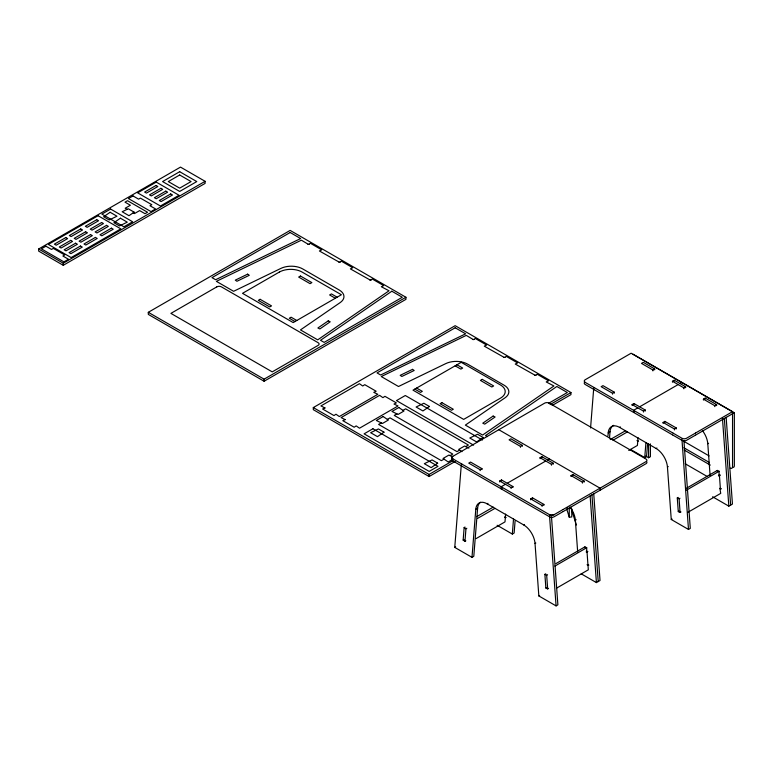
<?xml version="1.0" encoding="UTF-8"?>
<svg xmlns="http://www.w3.org/2000/svg" width="773" height="773" viewBox="0 0 773 773"><rect width="100%" height="100%" fill="white"/><g stroke="black" fill="none" stroke-linecap="round" stroke-linejoin="round"><path stroke-width="1.16" d="M571.778 508.808L571.778 516.944L569.257 517.205L569.257 507.9M645.658 456.051L648.595 457.742L648.595 443.799M650.412 443.915L650.412 456.698L648.595 457.742M309.094 244.336L307.973 244.336M340.072 262.221L338.951 262.25M371.04 280.097L369.929 280.126M473.984 339.54L472.873 339.569M504.962 357.416L503.841 357.416M535.931 375.301L534.81 375.33M480.477 502.247A16.117 9.305 60 0 0 477.608 508.238L473.791 556.299L471.984 557.343L454.756 547.39L461.307 464.641M465.839 540.82L464.959 541.332L463.162 540.105L464.148 527.572L465.037 527.06M464.959 541.332L465.955 528.8L466.834 528.288M471.984 557.343L475.791 509.281L477.608 508.238M476.1 538.578L505.001 521.891L505.61 514.103M497.126 525.273L512.325 534.056L513.514 519.031M515.089 520.992L514.132 533.012L512.325 534.056M590.572 427.962L593.722 388.191M607.965 435.837L608.206 432.841L610.013 431.788A16.117 9.305 60 0 1 613.665 425.343M609.539 437.798L610.013 431.788M628.739 450.456L637.406 445.441L638.025 437.663M630.546 449.413L644.74 457.606L645.928 442.591M647.503 444.543L646.547 456.563L644.74 457.606M308.041 244.162L301.383 240.181L216.382 281.353L233.62 291.305L280.947 268.376A16.117 9.305 0 0 1 302.707 268.927L339.241 290.02A16.117 9.305 0 0 1 340.188 302.581L300.475 329.907L317.703 339.859L389.032 290.783L381.331 286.735L383.688 285.604L372.286 279.024L370.982 279.923M339.009 262.037L319.394 250.974L321.742 249.843L310.35 243.263L309.036 244.162M369.977 279.923L350.382 268.888L352.71 267.729L341.318 261.148L340.004 262.037M472.931 339.357L466.274 335.376L381.273 376.557L398.501 386.5L445.837 363.571A16.117 9.305 0 0 1 467.597 364.122L504.131 385.215A16.117 9.305 0 0 1 505.078 397.776L465.365 425.102L482.594 435.054L553.922 385.978L546.221 381.939L548.579 380.799L537.177 374.219L535.873 375.118M503.899 357.242L484.275 346.149L486.632 345.038L475.24 338.458L473.926 339.357M534.868 375.118L515.253 364.054L517.601 362.924L506.209 356.343L504.895 357.242M721.267 488.681L720.03 489.309L720.726 493.367L687.98 512.277M556.009 563.546L584.91 546.869L586.717 547.728L586.707 552.386L587.857 551.449M686.501 488.217L717.325 470.419L719.122 471.279L719.074 475.868L720.272 474.999M586.263 552.028C587.364 553.304 588.069 550.849 586.292 551.159M718.455 475.472C719.248 476.912 720.707 474.922 719.045 474.873M38.65 249.003L180.505 167.103L205.106 181.317L205.106 183.404L63.26 265.303L38.65 251.09L38.65 249.003L63.26 263.216L205.106 181.317M148.3 312.311L290.146 230.412L405.941 297.267L405.941 299.354L264.095 381.253L148.3 314.398L148.3 312.311L264.095 379.166L405.941 297.267M455.181 461.462L429.102 476.526L313.307 409.671L313.307 407.574L455.162 325.684L570.957 392.539L570.957 394.626L552.183 405.467M381.302 422.889L378.615 424.435L441.373 460.66L444.05 459.114M387.341 419.401L390.017 417.855L452.775 454.08L450.099 455.626M396.936 413.855L394.249 415.41L457.007 451.635L459.684 450.089M402.975 410.376L405.651 408.83L468.409 445.055L465.733 446.601M548.559 403.351L567.314 392.52L556.86 386.481L485.531 435.557L487.338 436.6M452.118 459.722L448.214 461.983L443.074 458.447L448.929 455.065L452.36 456.727M313.307 407.574L429.102 474.429L453.094 460.582M550.096 404.579L570.957 392.539M481.956 468.66L470.554 462.08L468.747 463.124L480.139 469.704L481.956 468.66L481.956 469.578M522.297 445.374L510.895 438.793L509.088 439.837L520.48 446.417L522.297 445.374L522.297 446.292M614.361 392.22L602.969 385.64L601.152 386.684L612.554 393.264L614.361 392.22L614.361 393.128M654.702 368.924L643.31 362.344L641.493 363.387L652.895 369.967L654.702 368.924L654.702 369.842M499.716 481.927L499.716 481.009L501.522 479.965L512.924 486.546L512.924 487.454M540.056 458.631L540.056 457.722L541.863 456.669L553.265 463.249L553.265 464.167M632.13 405.477L632.13 404.559L633.937 403.516L645.329 410.096L645.329 411.014M672.471 382.181L672.471 381.273L674.278 380.229L685.67 386.809L685.67 387.717M505.416 484.294L501.155 486.758L501.155 488.845L502.228 488.227M507.223 483.251L545.757 461.008M547.564 459.964L549.371 458.92M637.822 407.854L633.57 410.308L633.57 412.396L634.633 411.787M639.638 406.811L678.163 384.558M679.979 383.514L681.786 382.471M499.716 481.009L511.117 487.589L512.924 486.546M540.056 457.722L551.458 464.302L553.265 463.249M632.13 404.559L643.523 411.139L645.329 410.096M672.471 381.273L683.863 387.853L685.67 386.809M475.791 509.281A16.117 9.305 60 0 1 487.145 503.822L487.937 503.368M608.206 432.841A16.117 9.305 60 0 1 619.56 427.382L620.352 426.918M476.864 516.557L493.242 507.107M610.235 439.557L625.647 430.658M477.704 518.335L495.039 508.325M612.999 440.224L627.454 431.875M530.684 499.802L530.684 498.894L532.5 497.841L543.892 504.421L543.892 505.339M571.025 476.516L571.025 475.598L572.841 474.554L584.233 481.135L584.233 482.052M663.099 423.353L663.099 422.445L664.906 421.401L676.307 427.981L676.307 428.889M703.44 400.066L703.44 399.148L705.247 398.105L716.648 404.685L716.648 405.603M463.162 540.105L464.042 539.602M506.141 517.552L504.914 517.272M638.556 441.112L636.962 440.62M454.756 547.39L455.655 546.869M530.684 498.894L542.086 505.474L543.892 504.421M571.025 475.598L582.427 482.178L584.233 481.135M663.099 422.445L674.491 429.025L676.307 427.981M703.44 399.148L714.832 405.728L716.648 404.685M487.145 503.822L523.679 524.915L524.471 524.461M619.56 427.382L656.093 448.475L656.886 448.011M540.549 509.494L549.651 514.75L551.825 515.233L553.99 514.75L563.092 509.494M563.217 509.426L645.967 461.645A3.227 1.865 0 0 0 645.967 459.017L549.207 403.148A3.227 1.865 0 0 0 544.646 403.148L452.079 456.795L452.476 458.621L461.771 464.013M695.507 433.054L686.511 438.243A3.227 1.865 0 0 1 681.95 438.243L672.964 433.054M695.632 432.977L732.446 411.719L732.446 413.806M563.092 511.591L554.096 516.779A3.227 1.865 0 0 1 549.545 516.779L540.549 511.591M563.217 511.513L645.967 463.732A3.227 1.865 0 0 0 646.653 461.684M695.507 435.141L686.511 440.33A3.227 1.865 0 0 1 681.95 440.33L672.964 435.141M695.632 435.064L734.35 412.714L734.35 465.752A3.227 1.865 60 0 1 732.485 467.269M551.497 516.866L557.884 604.844L556.077 605.897L538.839 595.944L535.032 543.487L535.824 543.033M577.673 551.893L575.373 520.2L576.165 519.736M683.912 440.417L690.299 528.403L688.492 529.447L671.254 519.495L667.447 467.037L668.239 466.583M710.087 475.443L707.788 443.75L708.58 443.296M554.927 566.078L586.717 547.728M686.376 490.188L719.122 471.279M548.559 588.398L547.67 588.9L545.873 588.04L544.878 574.358L545.757 573.846M680.965 511.948L680.085 512.46L678.279 511.6L677.283 497.918L678.172 497.406M544.878 574.358L546.675 575.218L547.564 574.706M677.283 497.918L679.09 498.769L679.969 498.266M545.873 588.04L546.753 587.538M678.279 511.6L679.167 511.088M588.852 565.131L587.055 564.734M538.839 595.944L539.631 595.49M671.254 519.495L672.046 519.041M556.531 588.166L588.321 569.817L587.055 552.405M581.209 573.827L596.418 582.6L600.032 580.513L593.732 493.705M712.609 496.788L728.833 506.151L732.446 504.064L726.147 417.256M505.407 517.572L504.547 517.069M554.096 514.692L551.825 515.233L549.545 514.692M719.605 488.314L720.822 488.932L720.03 488.555M468.892 448.137L464.563 446.04L458.708 449.422L461.964 451.654M633.029 354.218L734.35 412.714M732.446 411.719L631.126 353.222L585.19 379.746A3.227 1.865 0 0 0 585.19 382.374L594.186 387.563M594.311 387.64L672.839 432.977M594.186 389.66L585.19 384.461A3.227 1.865 0 0 1 584.794 382.113M594.311 389.727L672.839 435.064M683.892 441.344L709.092 455.896M683.873 447.76L708.976 462.254M684.163 450.012L710.31 465.104M685.207 463.771L707.169 476.458M456.969 364.779L462.66 368.064L460.853 369.108L455.152 365.822M337.134 297.199L331.443 293.914L329.627 294.957L335.327 298.243M127.12 209.348L125.197 208.237L130.386 205.251L125.013 202.149L127.526 200.7L147.517 212.246L145.015 213.696L139.642 210.594L134.463 213.59L133.159 212.836M498.711 429.672L600.032 488.169L600.032 490.256M416.628 388.065L422.319 391.36L420.512 392.404L414.811 389.109M296.793 320.486L291.102 317.201L289.286 318.244L294.986 321.539M482.42 440.04L405.294 395.515L396.472 400.607L473.598 445.132M461.896 464.09L540.424 509.426M461.771 466.1L452.775 460.911A3.227 1.865 0 0 1 452.572 458.408M461.896 466.177L540.424 511.513M464.148 527.572L465.955 528.8M571.034 507.822L576.349 525.022M569.257 517.205L567.063 510.112L567.063 507.706M724.34 418.299L730.64 505.107M722.446 418.174L728.833 506.151M719.47 475.955L720.388 488.691M717.325 470.419L717.392 471.346M681.931 439.122L688.492 529.447M679.09 498.769L680.085 512.46M591.925 494.749L598.225 581.557M590.118 495.793L596.418 582.6M584.91 546.869L584.977 547.796M549.516 515.562L556.077 605.897M546.675 575.218L547.67 588.9M732.543 413.758L732.543 466.795A3.227 1.865 60 0 1 730.263 468.109M714.832 405.728L714.832 406.646M705.247 398.105L705.247 399.023M683.863 387.853L683.863 388.761M674.491 429.025L674.491 429.933M674.278 380.229L674.278 381.137M664.906 421.401L664.906 422.309M652.895 369.967L652.895 370.885M643.523 411.139L643.523 412.057M633.937 403.516L633.937 404.434M612.554 393.264L612.554 394.172M582.427 482.178L582.427 483.096M572.841 474.554L572.841 475.472M551.458 464.302L551.458 465.211M542.086 505.474L542.086 506.383M541.863 456.669L541.863 457.587M532.5 497.841L532.5 498.759M520.48 446.417L520.48 447.335M511.117 487.589L511.117 488.507M501.522 479.965L501.522 480.874M480.139 469.704L480.139 470.622M429.102 474.429L429.102 476.526M264.095 379.166L264.095 381.253M63.26 263.216L63.26 265.303M702.367 430.532A16.117 9.305 60 0 1 707.788 443.75M656.093 448.475A16.117 9.305 60 0 1 667.447 467.037M523.679 524.915A16.117 9.305 60 0 1 535.032 543.487M569.962 506.982A16.117 9.305 60 0 1 575.373 520.2M451.847 457.326L452.775 458.824A3.227 1.865 0 0 1 452.775 456.186L451.867 457.239M324.969 407.951L322.602 408.994L333.994 415.574L335.975 414.222L339.308 416.55L377.842 394.307L373.784 392.355L376.151 391.244L364.75 384.664L362.721 386.007L359.435 383.688L320.911 405.931L324.969 407.951M345.164 419.613L342.797 420.657L354.189 427.237L356.169 425.884L359.503 428.213L398.037 405.97L393.998 404.047L396.346 402.897L384.944 396.317L382.915 397.66L379.63 395.341L341.106 417.594L345.164 419.613M328.245 320.863L317.887 327.994L319.848 328.94L330.206 321.81L328.245 320.863M493.135 416.058L482.777 423.189L484.739 424.135L495.097 417.005L493.135 416.058M110.124 212.266L103.611 216.749L109.206 219.976L116.965 216.218L110.124 212.266M120.424 218.208L113.911 222.692L119.506 225.919L127.265 222.16L120.424 218.208M134.135 212.16L128.994 215.696L122.163 211.744L128.279 208.778L134.135 212.16M391.843 291.218L320.524 340.294L324.138 342.381L402.308 297.257L391.843 291.218M383.988 432.165L377.475 436.648L370.634 432.696L378.393 428.938L383.988 432.165M429.45 406.482L422.937 410.965L416.096 407.013L423.855 403.255L429.45 406.482M437.663 463.162L431.16 467.636L424.319 463.694L432.078 459.935L437.663 463.162M483.135 437.479L476.622 441.953L469.781 438.011L477.54 434.252L483.135 437.479M98.055 215.715L48.341 244.413L71.135 257.573L120.839 228.866L98.055 215.715M156.243 182.109L137.642 192.854L160.426 206.014L179.036 195.269L156.243 182.109M45.916 246.21L41.355 248.838L63.917 261.873L68.478 259.235L62.893 256.018L64.7 254.964L53.308 248.384L51.501 249.437L45.916 246.21M133.004 195.927L128.444 198.564L151.006 211.589L155.566 208.961L149.981 205.734L151.798 204.69L140.396 198.11L138.589 199.154L133.004 195.927M110.607 209.058L101.881 214.092L123.912 226.808L132.637 221.774L110.607 209.058M179.684 171.703L162.581 181.568L179.684 191.443L196.777 181.568L179.684 171.703M65.802 237.562L54.4 244.142L56.216 245.196L67.609 238.615L65.802 237.562M80.74 228.943L69.338 235.523L71.145 236.567L82.547 229.987L80.74 228.943M96.741 219.706L85.339 226.286L87.146 227.33L98.548 220.749L96.741 219.706M156.02 185.481L144.628 192.062L146.435 193.105L157.837 186.525L156.02 185.481M179.684 174.988L168.282 181.568L179.684 188.148L191.076 181.568L179.684 174.988M70.691 240.393L59.289 246.974L61.106 248.017L72.498 241.437L70.691 240.393M85.629 231.765L74.227 238.345L76.034 239.388L87.436 232.808L85.629 231.765M101.63 222.527L90.228 229.108L92.035 230.151L103.437 223.571L101.63 222.527M160.91 188.303L149.518 194.883L151.324 195.927L162.726 189.346L160.91 188.303M75.58 243.215L64.178 249.795L65.995 250.839L77.387 244.258L75.58 243.215M90.518 234.586L79.117 241.166L80.923 242.21L92.325 235.63L90.518 234.586M106.519 225.349L95.118 231.929L96.925 232.973L108.326 226.392L106.519 225.349M165.799 191.124L154.407 197.704L156.214 198.748L167.615 192.168L165.799 191.124M80.469 246.036L69.068 252.616L70.884 253.66L82.276 247.08L80.469 246.036M95.408 237.417L84.006 243.997L85.813 245.041L97.214 238.461L95.408 237.417M111.409 228.17L100.007 234.75L101.814 235.794L113.216 229.214L111.409 228.17M170.688 193.946L159.296 200.526L161.103 201.569L172.505 194.989L170.688 193.946M290.165 232.509L212.005 277.642L215.628 279.729L300.629 238.548L290.165 232.509M216.846 286.86L170.91 313.384L272.231 371.881L318.167 345.367A3.227 1.865 0 0 0 318.167 342.729L221.407 286.86A3.227 1.865 0 0 0 216.846 286.86M279.333 272.077L242.519 293.334L293.18 322.583L341.395 294.745L302.127 272.077A16.117 9.305 0 0 0 279.333 272.077M260.124 299.315L258.317 300.368L269.719 306.949L271.526 305.895L260.124 299.315M300.465 276.029L298.658 277.072L310.06 283.652L311.867 282.609L300.465 276.029M455.181 327.781L377.021 372.905L380.635 375.002L465.636 333.82L455.181 327.781M461.22 362.315L413.004 390.152L463.665 419.401L500.489 398.143A16.117 9.305 0 0 0 500.489 384.983L461.22 362.315M383.176 416.531L376.335 420.483L382.461 423.449L388.317 420.068L383.176 416.531M398.81 407.506L391.979 411.458L398.095 414.425L403.95 411.043L398.81 407.506M372.915 428.754L364.093 433.846L429.17 471.414L437.991 466.322L372.915 428.754M441.895 402.656L440.088 403.699L451.48 410.279L453.297 409.236L441.895 402.656M482.236 379.369L480.429 380.413L491.821 386.993L493.638 385.949L482.236 379.369M247.64 274.154L235.301 280.145L236.944 281.275L249.293 275.294L247.64 274.154M412.531 369.359L400.182 375.34L401.834 376.47L414.183 370.489L412.531 369.359"/></g></svg>
